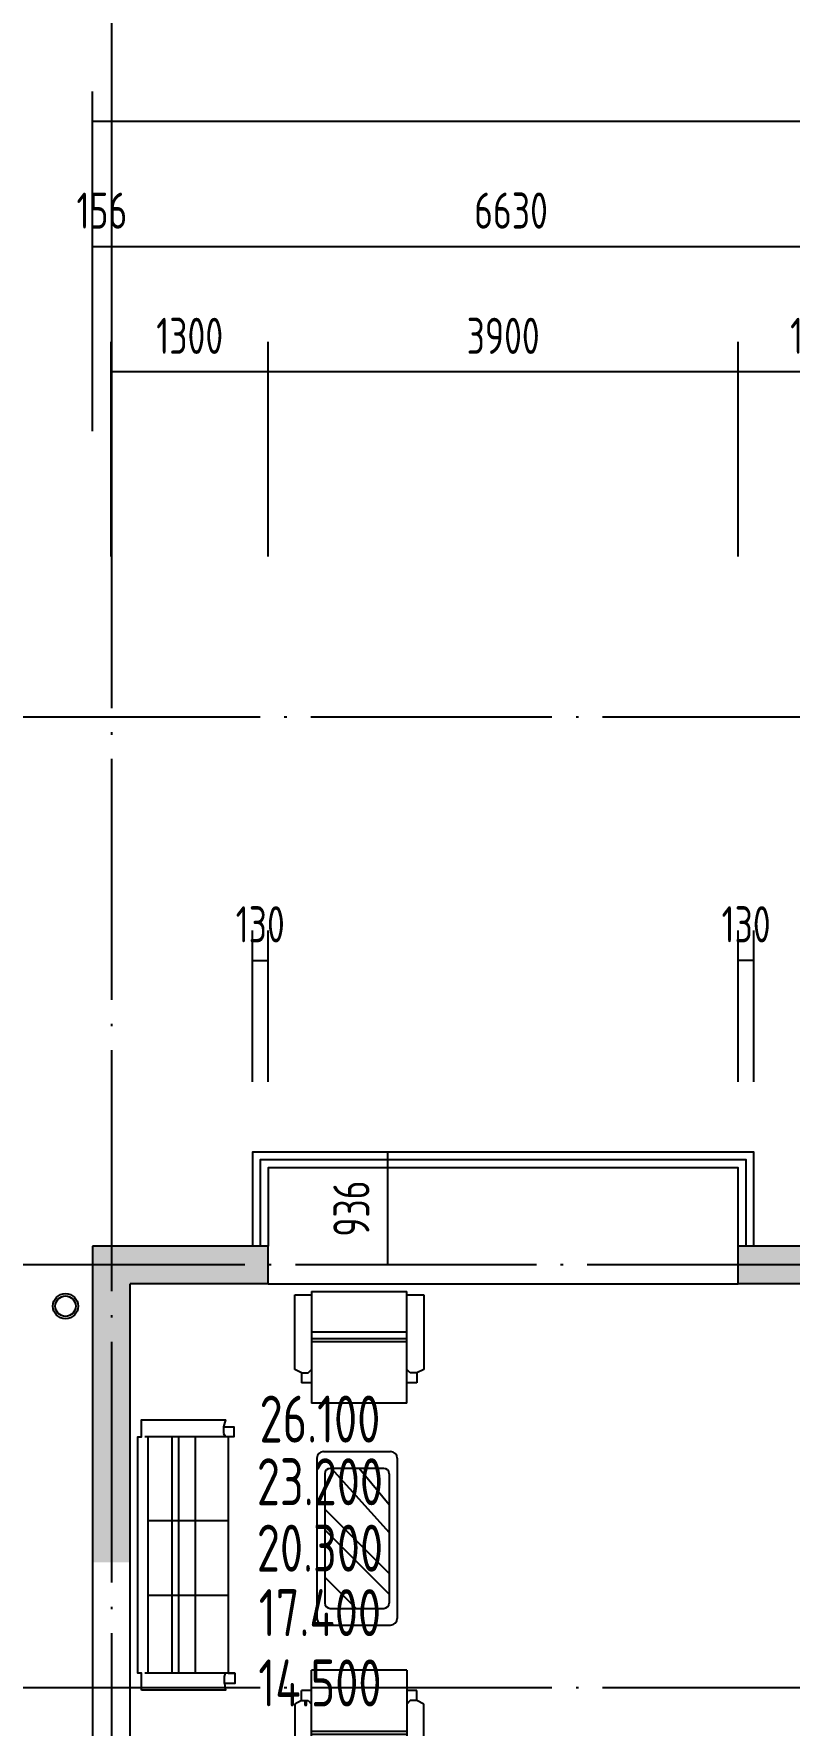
# Model space of a CAD drawing. Extents: x -726032 to 135930, y -151624 to 587044.
# Drawn here: x -615817 to -609552, y 563958 to 578001 of the extents above; entities that cross this region are included whole.
import ezdxf
from ezdxf.enums import TextEntityAlignment as Align

# ---------------------------------------------------------------- set-up
doc = ezdxf.new("R2010")
doc.units = 0
doc.header["$LTSCALE"] = 1000
doc.header["$MEASUREMENT"] = 0
doc.linetypes.add('DOTE', pattern=[2.42, 2, -0.2, 0.02, -0.2])
doc.layers.get('DEFPOINTS').update_dxf_attribs({"color": 1, "linetype": 'CONTINUOUS'})
for name, color, linetype in [('AXIS', 245, 'CONTINUOUS'), ('COLUMN', 170, 'CONTINUOUS'), ('DOTE', 8, 'DOTE'), ('PUB_DIM', 245, 'CONTINUOUS'), ('WALL', 255, 'CONTINUOUS'), ('WINDOW', 155, 'CONTINUOUS'), ('家具', 252, 'CONTINUOUS'), ('雨水管', 20, 'CONTINUOUS')]:
    doc.layers.add(name, color=color, linetype=linetype)
doc.styles.add('DIM_FONT', font='isocp.shx', dxfattribs={"width": 0.8})
doc.dimstyles.new('DIMA', dxfattribs={"dimtxt": 300, "dimasz": 1, "dimexe": 250, "dimexo": 300, "dimgap": 150, "dimtad": 1, "dimdec": 0, "dimzin": 0, "dimdsep": 46, "dimtxsty": 'DIM_FONT', "dimcen": 0.09, "dimse1": 1, "dimclrt": 142, "dimadec": 0, "dimazin": 0, "dimtfac": 1, "dimtdec": 0, "dimtix": 1, "dimtmove": 2, "dimatfit": 3, "dimfxl": 1, "dimtolj": 1, "dimtzin": 0, "dimarcsym": 0})
doc.dimstyles.new('DIMB', dxfattribs={"dimtxt": 300, "dimasz": 1, "dimexe": 250, "dimexo": 300, "dimgap": 150, "dimtad": 1, "dimdec": 0, "dimzin": 0, "dimdsep": 46, "dimtxsty": 'DIM_FONT', "dimcen": 0.09, "dimse2": 1, "dimclrt": 142, "dimadec": 0, "dimazin": 0, "dimtfac": 1, "dimtdec": 0, "dimtix": 1, "dimtmove": 2, "dimatfit": 3, "dimfxl": 1, "dimtolj": 1, "dimtzin": 0, "dimarcsym": 0})
doc.dimstyles.new('DIMN', dxfattribs={"dimtxt": 300, "dimasz": 1, "dimexe": 250, "dimexo": 300, "dimgap": 150, "dimtad": 1, "dimdec": 0, "dimzin": 0, "dimdsep": 46, "dimtxsty": 'DIM_FONT', "dimcen": 0.09, "dimclrt": 142, "dimadec": 0, "dimazin": 0, "dimtfac": 1, "dimtdec": 0, "dimtix": 1, "dimtmove": 2, "dimatfit": 3, "dimfxl": 1, "dimtolj": 1, "dimtzin": 0, "dimarcsym": 0})

# ---------------------------------------------------------------- blocks, each defined once
blk = doc.blocks.new('*D506')
at = {"layer": 'AXIS', "color": 0, "lineweight": -2, "transparency": 16777216}
for p, q in [((-615330, 574701), (-615330, 577523)), ((-546651, 574701), (-546651, 577523)), ((-546652, 577273), (-615329, 577273))]:
    blk.add_line(p, q, dxfattribs=at)
at = {"layer": 'AXIS', "color": 0, "transparency": 16777216}
for points in [[(-615329, 577273), (-615329, 577273), (-615330, 577273)], [(-546652, 577273), (-546652, 577273), (-546651, 577273)]]:
    blk.add_solid(points, dxfattribs=at)
at = {"layer": 'DEFPOINTS', "color": 0, "transparency": 16777216}
for p in [(-615330, 577273), (-615330, 574401), (-546651, 574401)]:
    blk.add_point(p, dxfattribs=at)
at = {"layer": 'AXIS', "color": 142, "transparency": 16777216, "insert": (-580990, 577573), "char_height": 300, "attachment_point": 5, "style": 'DIM_FONT'}
blk.add_mtext('\\A1;68679', dxfattribs=at)
blk = doc.blocks.new('*D723')
at = {"layer": 'DEFPOINTS', "color": 0, "transparency": 16777216}
for p in [(-609974, 570307), (-609974, 569000), (-609844, 569000)]:
    blk.add_point(p, dxfattribs=at)
at = {"layer": 'PUB_DIM', "color": 0, "lineweight": -2, "transparency": 16777216}
for p, q in [((-609974, 569300), (-609974, 570557)), ((-609844, 569300), (-609844, 570557)), ((-609975, 570307), (-609976, 570307)), ((-609844, 570307), (-609974, 570307)), ((-609843, 570307), (-609842, 570307))]:
    blk.add_line(p, q, dxfattribs=at)
at = {"layer": 'PUB_DIM', "color": 0, "transparency": 16777216}
for points in [[(-609975, 570307), (-609975, 570307), (-609974, 570307)], [(-609843, 570307), (-609843, 570307), (-609844, 570307)]]:
    blk.add_solid(points, dxfattribs=at)
at = {"layer": 'PUB_DIM', "color": 142, "transparency": 16777216, "insert": (-609909, 570607), "char_height": 300, "attachment_point": 5, "style": 'DIM_FONT'}
blk.add_mtext('\\A1;130', dxfattribs=at)
blk = doc.blocks.new('*D724')
at = {"layer": 'DEFPOINTS', "color": 0, "transparency": 16777216}
for p in [(-613874, 570307), (-614004, 569000), (-613874, 569000)]:
    blk.add_point(p, dxfattribs=at)
at = {"layer": 'PUB_DIM', "color": 0, "lineweight": -2, "transparency": 16777216}
for p, q in [((-614004, 569300), (-614004, 570557)), ((-613874, 569300), (-613874, 570557)), ((-614005, 570307), (-614006, 570307)), ((-614004, 570307), (-613874, 570307)), ((-613873, 570307), (-613872, 570307))]:
    blk.add_line(p, q, dxfattribs=at)
at = {"layer": 'PUB_DIM', "color": 0, "transparency": 16777216}
for points in [[(-614005, 570307), (-614005, 570307), (-614004, 570307)], [(-613873, 570307), (-613873, 570307), (-613874, 570307)]]:
    blk.add_solid(points, dxfattribs=at)
at = {"layer": 'PUB_DIM', "color": 142, "transparency": 16777216, "insert": (-613939, 570607), "char_height": 300, "attachment_point": 5, "style": 'DIM_FONT'}
blk.add_mtext('\\A1;130', dxfattribs=at)
blk = doc.blocks.new('*D725')
at = {"layer": 'DEFPOINTS', "color": 0, "transparency": 16777216}
for p in [(-612229, 568715), (-612883, 567779), (-612229, 567779)]:
    blk.add_point(p, dxfattribs=at)
at = {"layer": 'PUB_DIM', "color": 0, "lineweight": -2, "transparency": 16777216}
for p, q in [((-612529, 568715), (-613133, 568715)), ((-612883, 568714), (-612883, 567780)), ((-612529, 567779), (-613133, 567779))]:
    blk.add_line(p, q, dxfattribs=at)
at = {"layer": 'PUB_DIM', "color": 0, "transparency": 16777216}
for points in [[(-612883, 568714), (-612882, 568714), (-612883, 568715)], [(-612883, 567780), (-612882, 567780), (-612883, 567779)]]:
    blk.add_solid(points, dxfattribs=at)
at = {"layer": 'PUB_DIM', "color": 142, "transparency": 16777216, "insert": (-613183, 568247), "char_height": 300, "attachment_point": 5, "rotation": 90, "style": 'DIM_FONT'}
blk.add_mtext('\\A1;936', dxfattribs=at)
blk = doc.blocks.new('A$C3D9F154E')
at = {"layer": '家具', "linetype": 'ByBlock'}
for p, q in [((1000, 3110), (1108, 3110)), ((1000, 2634), (1000, 3110)), ((1108, 3132), (1108, 2418)), ((1108, 3132), (1715, 3132)), ((1715, 2418), (1715, 3132)), ((1715, 3110), (1823, 3110)), ((1823, 3110), (1823, 2634)), ((1715, 2872), (1108, 2872)), ((1715, 2829), (1108, 2829)), ((1715, 2810), (1108, 2810)), ((1043, 2613), (1000, 2634)), ((1043, 2613), (1086, 2613)), ((1043, 2613), (1043, 2548)), ((1086, 2613), (1108, 2634)), ((1737, 2613), (1715, 2634)), ((1780, 2613), (1737, 2613)), ((1823, 2634), (1780, 2613)), ((1780, 2613), (1780, 2548)), ((1108, 2548), (1043, 2548)), ((1780, 2548), (1715, 2548)), ((1715, 2418), (1108, 2418)), ((1108, 0), (1108, 713)), ((1715, 713), (1108, 713)), ((1715, 713), (1715, 0)), ((1043, 519), (1043, 584)), ((1108, 584), (1043, 584)), ((1780, 584), (1715, 584)), ((1780, 519), (1780, 584)), ((1043, 519), (1000, 497)), ((1000, 497), (1000, 22)), ((1043, 519), (1086, 519)), ((1086, 519), (1108, 497)), ((1737, 519), (1715, 497)), ((1780, 519), (1737, 519)), ((1823, 497), (1780, 519)), ((1823, 22), (1823, 497)), ((1715, 322), (1108, 322)), ((1715, 303), (1108, 303)), ((1715, 259), (1108, 259)), ((1000, 22), (1108, 22)), ((1108, 0), (1715, 0)), ((1715, 22), (1823, 22))]:
    blk.add_line(p, q, dxfattribs=at)
at = {"layer": '家具'}
for p, q in [((611, 2203), (43, 2203)), ((65, 693), (65, 2203)), ((216, 2203), (216, 693)), ((259, 2203), (259, 693)), ((365, 2203), (365, 693)), ((546, 2268), (546, 2225)), ((546, 2225), (559, 2203)), ((1141, 2067), (1141, 1044)), ((1184, 2110), (1611, 2110)), ((1654, 2067), (1654, 1044)), ((1192, 1968), (1192, 1142)), ((1226, 2003), (1568, 2003)), ((1232, 2003), (1603, 1592)), ((1411, 2003), (1603, 1771)), ((1603, 1968), (1603, 1142)), ((1192, 1741), (1603, 1331)), ((575, 1666), (65, 1666)), ((1192, 1610), (1603, 1199)), ((1192, 1307), (1392, 1108)), ((575, 1190), (65, 1190)), ((1226, 1108), (1568, 1108)), ((1184, 1001), (1611, 1001)), ((618, 693), (43, 693)), ((553, 672), (559, 693)), ((553, 629), (553, 672))]:
    blk.add_line(p, q, dxfattribs=at)
blk.add_lwpolyline([(22, 585), (22, 693), (0, 693), (0, 2203), (22, 2203), (22, 2311), (559, 2311), (546, 2268), (611, 2268), (611, 2203), (575, 2203), (575, 693), (618, 693), (618, 629), (553, 629), (559, 585)], close=True, dxfattribs=at)
for centre, radius, start, end in [((1184, 2067), 42.8, 90, 180), ((1611, 2067), 42.8, 360, 90), ((1226, 1968), 34.2, 90, 180), ((1568, 1968), 34.2, 360, 90), ((1226, 1142), 34.2, 180, 270), ((1568, 1142), 34.2, 270, 360), ((1184, 1044), 42.8, 180, 270), ((1611, 1044), 42.8, 270, 360)]:
    blk.add_arc(centre, radius, start, end, dxfattribs=at)
blk = doc.blocks.new('*D740')
at = {"layer": 'DEFPOINTS', "color": 0, "transparency": 16777216}
for p in [(-615174, 575193), (-615174, 573361), (-613874, 573361)]:
    blk.add_point(p, dxfattribs=at)
at = {"layer": 'PUB_DIM', "color": 0, "lineweight": -2, "transparency": 16777216}
for p, q in [((-615174, 573661), (-615174, 575443)), ((-613874, 573661), (-613874, 575443)), ((-613875, 575193), (-615173, 575193))]:
    blk.add_line(p, q, dxfattribs=at)
at = {"layer": 'PUB_DIM', "color": 0, "transparency": 16777216}
for points in [[(-615173, 575193), (-615173, 575193), (-615174, 575193)], [(-613875, 575193), (-613875, 575193), (-613874, 575193)]]:
    blk.add_solid(points, dxfattribs=at)
at = {"layer": 'PUB_DIM', "color": 142, "transparency": 16777216, "insert": (-614524, 575493), "char_height": 300, "attachment_point": 5, "style": 'DIM_FONT'}
blk.add_mtext('\\A1;1300', dxfattribs=at)
blk = doc.blocks.new('*D1944')
at = {"layer": 'AXIS', "color": 0, "lineweight": -2, "transparency": 16777216}
for p, q in [((-615330, 574701), (-615330, 576483)), ((-615331, 576233), (-615332, 576233)), ((-615174, 576233), (-615330, 576233)), ((-615173, 576233), (-615172, 576233))]:
    blk.add_line(p, q, dxfattribs=at)
at = {"layer": 'AXIS', "color": 0, "transparency": 16777216}
for points in [[(-615331, 576233), (-615331, 576233), (-615330, 576233)], [(-615173, 576233), (-615173, 576233), (-615174, 576233)]]:
    blk.add_solid(points, dxfattribs=at)
at = {"layer": 'DEFPOINTS', "color": 0, "transparency": 16777216}
for p in [(-615330, 576233), (-615330, 574401), (-615174, 574401)]:
    blk.add_point(p, dxfattribs=at)
at = {"layer": 'AXIS', "color": 142, "transparency": 16777216, "insert": (-615252, 576533), "char_height": 300, "attachment_point": 5, "style": 'DIM_FONT'}
blk.add_mtext('\\A1;156', dxfattribs=at)
blk = doc.blocks.new('*D741')
at = {"layer": 'DEFPOINTS', "color": 0, "transparency": 16777216}
for p in [(-613874, 575193), (-613874, 573361), (-609974, 573361)]:
    blk.add_point(p, dxfattribs=at)
at = {"layer": 'PUB_DIM', "color": 0, "lineweight": -2, "transparency": 16777216}
for p, q in [((-613874, 573661), (-613874, 575443)), ((-609974, 573661), (-609974, 575443)), ((-609975, 575193), (-613873, 575193))]:
    blk.add_line(p, q, dxfattribs=at)
at = {"layer": 'PUB_DIM', "color": 0, "transparency": 16777216}
for points in [[(-613873, 575193), (-613873, 575193), (-613874, 575193)], [(-609975, 575193), (-609975, 575193), (-609974, 575193)]]:
    blk.add_solid(points, dxfattribs=at)
at = {"layer": 'PUB_DIM', "color": 142, "transparency": 16777216, "insert": (-611924, 575493), "char_height": 300, "attachment_point": 5, "style": 'DIM_FONT'}
blk.add_mtext('\\A1;3900', dxfattribs=at)
blk = doc.blocks.new('*D3637')
at = {"layer": 'AXIS', "color": 0, "lineweight": -2, "transparency": 16777216}
for p, q in [((-608544, 574701), (-608544, 576483)), ((-608545, 576233), (-615173, 576233))]:
    blk.add_line(p, q, dxfattribs=at)
at = {"layer": 'AXIS', "color": 0, "transparency": 16777216}
for points in [[(-615173, 576233), (-615173, 576233), (-615174, 576233)], [(-608545, 576233), (-608545, 576233), (-608544, 576233)]]:
    blk.add_solid(points, dxfattribs=at)
at = {"layer": 'DEFPOINTS', "color": 0, "transparency": 16777216}
for p in [(-615174, 576233), (-615174, 574401), (-608544, 574401)]:
    blk.add_point(p, dxfattribs=at)
at = {"layer": 'AXIS', "color": 142, "transparency": 16777216, "insert": (-611859, 576533), "char_height": 300, "attachment_point": 5, "style": 'DIM_FONT'}
blk.add_mtext('\\A1;6630', dxfattribs=at)
blk = doc.blocks.new('*D1945')
at = {"layer": 'DEFPOINTS', "color": 0, "transparency": 16777216}
for p in [(-609974, 575193), (-609974, 573361), (-608544, 573361)]:
    blk.add_point(p, dxfattribs=at)
at = {"layer": 'PUB_DIM', "color": 0, "lineweight": -2, "transparency": 16777216}
for p, q in [((-609974, 573661), (-609974, 575443)), ((-608545, 575193), (-609973, 575193))]:
    blk.add_line(p, q, dxfattribs=at)
at = {"layer": 'PUB_DIM', "color": 0, "transparency": 16777216}
for points in [[(-609973, 575193), (-609973, 575193), (-609974, 575193)], [(-608545, 575193), (-608545, 575193), (-608544, 575193)]]:
    blk.add_solid(points, dxfattribs=at)
at = {"layer": 'PUB_DIM', "color": 142, "transparency": 16777216, "insert": (-609259, 575493), "char_height": 300, "attachment_point": 5, "style": 'DIM_FONT'}
blk.add_mtext('\\A1;1430', dxfattribs=at)

msp = doc.modelspace()

# ---------------------------------------------------------------- linework, layer by layer
at = {"layer": 'AXIS'}
msp.add_line((-615173.9, 578572.8), (-615173.9, 574401.4), dxfattribs=at)
at = {"layer": 'COLUMN'}
for points in [[(-615329.9, 567935.5), (-615017.9, 567623.5), (-613873.9, 567935.5), (-613873.9, 567623.5)], [(-615329.9, 567935.5), (-615329.9, 565309.5), (-615017.9, 567623.5), (-615017.9, 565309.5)], [(-609973.9, 567935.5), (-609973.9, 567623.5), (-607685.9, 567935.5), (-607685.9, 567623.5)]]:
    msp.add_solid(points, dxfattribs=at)
at = {"layer": 'DOTE'}
for p, q in [((-615173.9, 574401.4), (-615173.9, 546557.4)), ((-615939.2, 572329.5), (-546307.4, 572329.5)), ((-546307.4, 567779.5), (-615991.2, 567779.5)), ((-615939.2, 564269.5), (-546307.4, 564269.5))]:
    msp.add_line(p, q, dxfattribs=at)
at = {"layer": 'WALL'}
for p, q in [((-613873.9, 567935.5), (-615329.9, 567935.5)), ((-615329.9, 567935.5), (-615329.9, 557743.5)), ((-613873.9, 567623.5), (-613873.9, 567935.5)), ((-609973.9, 567623.5), (-609973.9, 567935.5)), ((-608699.9, 567935.5), (-609973.9, 567935.5)), ((-613873.9, 567623.5), (-615017.9, 567623.5)), ((-615017.9, 562059.5), (-615017.9, 567623.5)), ((-607685.9, 567623.5), (-609973.9, 567623.5))]:
    msp.add_line(p, q, dxfattribs=at)
at = {"layer": 'WINDOW'}
msp.add_line((-613873.9, 567623.5), (-609973.9, 567623.5), dxfattribs=at)
for points in [[(-609843.9, 567935.5), (-609843.9, 568715.5), (-614003.9, 568715.5), (-614003.9, 567935.5)], [(-609908.9, 567935.5), (-609908.9, 568650.5), (-613938.9, 568650.5), (-613938.9, 567935.5)], [(-609973.9, 567935.5), (-609973.9, 568585.5), (-613873.9, 568585.5), (-613873.9, 567935.5)]]:
    msp.add_lwpolyline(points, dxfattribs=at)
at = {"layer": '雨水管'}
for radius in [104, 84.5]:
    msp.add_circle((-615554.3, 567436.7), radius, dxfattribs=at)

# ---------------------------------------------------------------- block references
at = {"layer": '家具', "xscale": 1.299999999999272, "yscale": 1.299999999999272, "zscale": 1.299999999999272}
msp.add_blockref('A$C3D9F154E', (-614952.9, 563487.4), dxfattribs=at)

# ---------------------------------------------------------------- texts
at = {"layer": 'PUB_DIM', "style": 'DIM_FONT', "width": 0.8}
for s, p in [('26.100', (-613443.6, 566499.2)), ('23.200', (-613443.6, 565979.4)), ('20.300', (-613443.6, 565428.1)), ('17.400', (-613443.6, 564892.9)), ('14.500', (-613443.6, 564309.2))]:
    msp.add_text(s, height=390, dxfattribs=at).set_placement(p, align=Align.MIDDLE)

# ---------------------------------------------------------------- dimensions: what is measured, and where the dimension line sits
at = {"layer": 'AXIS'}
dim = msp.add_aligned_dim(p1=(-546650.9, 574401.4), p2=(-615329.9, 574401.4), distance=-2871.4, dimstyle='DIMN', dxfattribs=at)
dim.commit()
dim.dimension.update_dxf_attribs({"geometry": '*D506', "text_midpoint": (-580990.4, 577572.8)})
for base, p1, p2, dimstyle, picture, middle in [((-615329.9, 576232.8), (-615173.9, 574401.4), (-615329.9, 574401.4), 'DIMA', '*D1944', (-615251.9, 576532.8)), ((-615173.9, 576232.8), (-608543.9, 574401.4), (-615173.9, 574401.4), 'DIMB', '*D3637', (-611858.9, 576532.8))]:
    dim = msp.add_linear_dim(base=base, p1=p1, p2=p2, dimstyle=dimstyle, dxfattribs=at)
    dim.commit()
    dim.dimension.update_dxf_attribs({"geometry": picture, "text_midpoint": middle})
at = {"layer": 'PUB_DIM'}
for base, p1, p2, dimstyle, picture, middle in [((-615173.9, 575192.8), (-613873.9, 573361.4), (-615173.9, 573361.4), 'DIMN', '*D740', (-614523.9, 575492.8)), ((-613873.9, 575192.8), (-609973.9, 573361.4), (-613873.9, 573361.4), 'DIMN', '*D741', (-611923.9, 575492.8)), ((-609973.9, 575192.8), (-608543.9, 573361.4), (-609973.9, 573361.4), 'DIMA', '*D1945', (-609258.9, 575492.8)), ((-613873.9, 570306.8), (-614003.9, 568999.6), (-613873.9, 568999.6), 'DIMN', '*D724', (-613938.9, 570606.8)), ((-609973.9, 570306.8), (-609843.9, 568999.6), (-609973.9, 568999.6), 'DIMN', '*D723', (-609908.9, 570606.8))]:
    dim = msp.add_linear_dim(base=base, p1=p1, p2=p2, dimstyle=dimstyle, dxfattribs=at)
    dim.commit()
    dim.dimension.update_dxf_attribs({"geometry": picture, "text_midpoint": middle})
dim = msp.add_linear_dim(base=(-612882.6, 567779.5), p1=(-612228.8, 568715.5), p2=(-612228.8, 567779.5), angle=90, dimstyle='DIMN', dxfattribs=at)
dim.commit()
dim.dimension.update_dxf_attribs({"geometry": '*D725', "text_midpoint": (-613182.6, 568247.5)})

doc.saveas('drawing.dxf')
